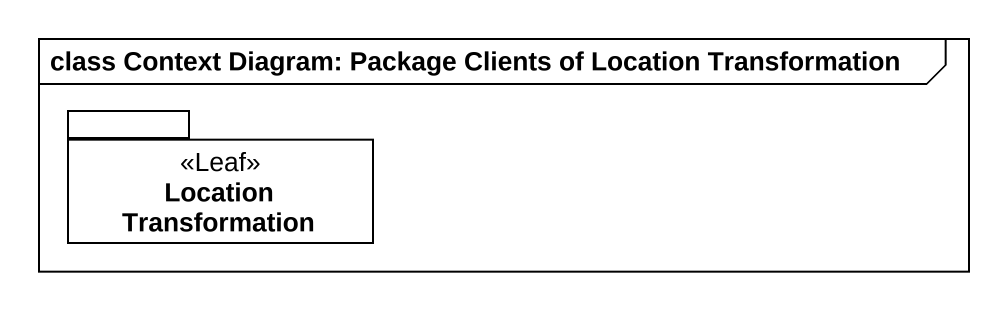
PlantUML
@startuml
mainframe class Context Diagram: Package Clients of Location Transformation
package "Location Transformation" as Location_Transformation <<Leaf>> {
}
@enduml
